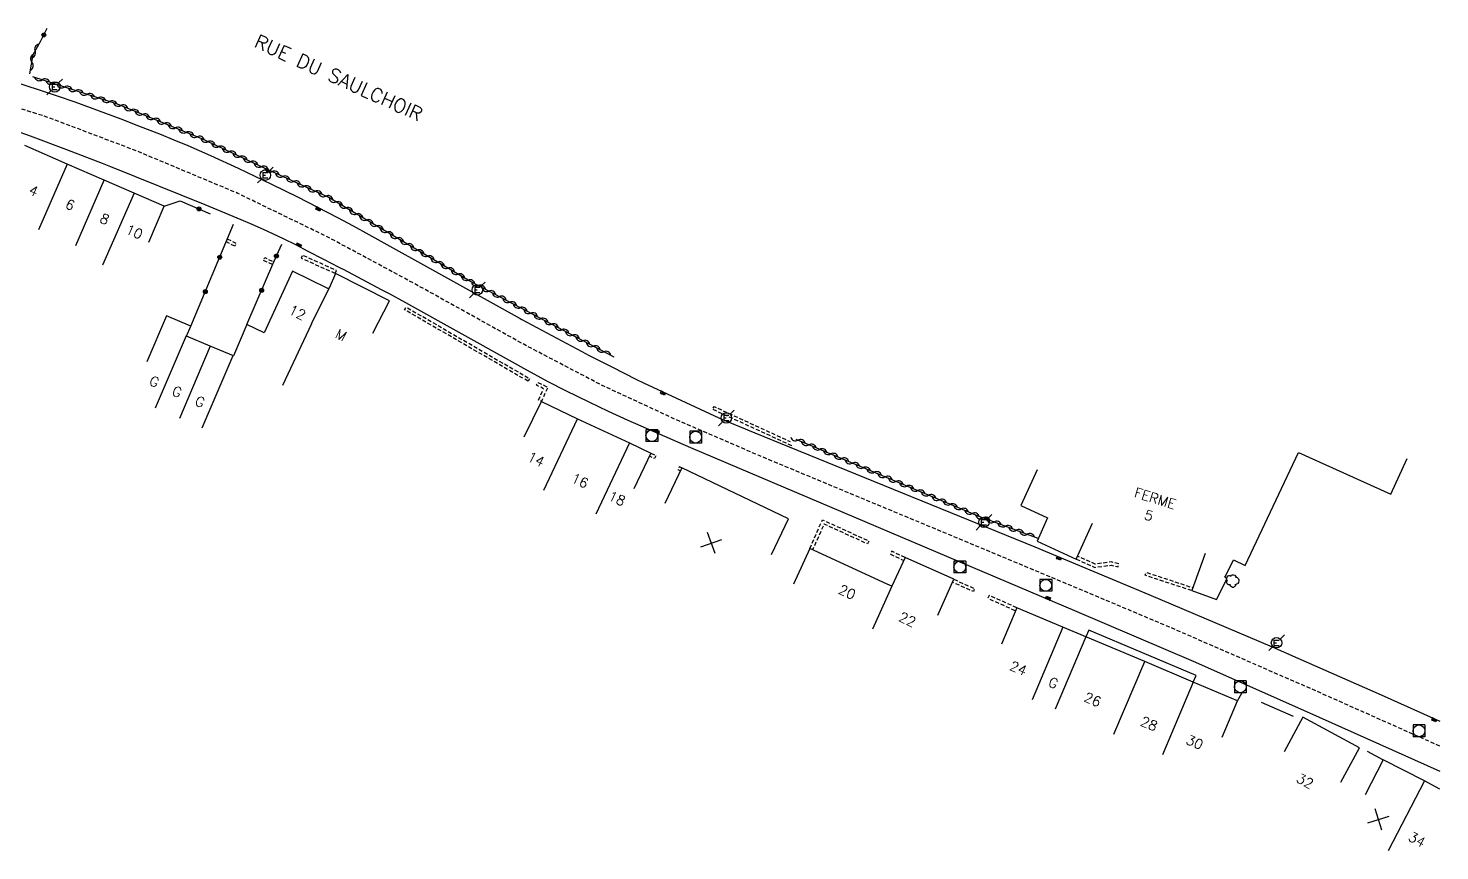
# Model space of a CAD drawing. Header units: millimetres. Extents: x 79999 to 81000, y 146000 to 147001.
# Drawn here: x 80820.6 to 81000, y 146755.7 to 146860.3 of the extents above; entities that cross this region are included whole.
import ezdxf
from ezdxf.enums import TextEntityAlignment as Align

# ---------------------------------------------------------------- set-up
doc = ezdxf.new("R2010")
doc.units = ezdxf.units.MM
doc.linetypes.add('DASHED', pattern=[0.75, 0.5, -0.25])
doc.layers.get('0').update_dxf_attribs({"linetype": 'CONTINUOUS'})
for name, color, linetype in [('W0001', 6, 'DASHED'), ('W0008', 7, 'CONTINUOUS'), ('W0100', 7, 'CONTINUOUS'), ('W0112', 1, 'DASHED'), ('W0300', 7, 'CONTINUOUS'), ('W0310', 3, 'CONTINUOUS'), ('W0322', 7, 'CONTINUOUS'), ('W0400', 7, 'CONTINUOUS'), ('W0420', 7, 'CONTINUOUS'), ('W0471', 7, 'CONTINUOUS'), ('W0984', 7, 'CONTINUOUS'), ('W0989', 7, 'CONTINUOUS'), ('W0991', 7, 'CONTINUOUS'), ('W1102', 7, 'CONTINUOUS')]:
    doc.layers.add(name, color=color, linetype=linetype)
doc.styles.get("Standard").update_dxf_attribs({"font": 'romans.shx', "width": 0.85})

# ---------------------------------------------------------------- blocks, each defined once
blk = doc.blocks.new('t322o')
at = {"color": 0, "linetype": 'Continuous'}
for radius in [0.25, 0.15]:
    blk.add_circle((0, 0), radius, dxfattribs=at)
blk = doc.blocks.new('t310o')
at = {"color": 0, "linetype": 'Continuous'}
for centre, start, end in [((-0.5, 0.38), 216.8699, 323.1304), ((0.5, -0.37), 36.8699, 143.1303)]:
    blk.add_arc(centre, 0.625, start, end, dxfattribs=at)
blk = doc.blocks.new('t991o')
at = {"color": 0, "linetype": 'Continuous'}
for p, q in [((-1, 1), (1, -1)), ((-1, -1), (1, 1))]:
    blk.add_line(p, q, dxfattribs=at)
blk = doc.blocks.new('T300')
for p, q in [((-0.8, 0.51), (-0.86, 0.34)), ((-0.86, 0.34), (-0.86, 0.17)), ((-0.86, 0.17), (-0.74, 0.06)), ((-0.69, 0.63), (-0.8, 0.51)), ((-0.8, -0.06), (-0.74, 0.06)), ((-0.74, 0.06), (-0.69, 0.11)), ((-0.57, 0.69), (-0.69, 0.63)), ((-0.46, 0.69), (-0.57, 0.69)), ((-0.29, 0.63), (-0.46, 0.69)), ((-0.29, 0.63), (-0.17, 0.74)), ((-0.23, 0.57), (-0.29, 0.63)), ((-0.17, 0.74), (-0.06, 0.8)), ((-0.06, 0.8), (0.06, 0.8)), ((0.06, 0.8), (0.23, 0.74)), ((0.23, 0.74), (0.34, 0.63)), ((0.34, 0.63), (0.4, 0.51)), ((0.46, 0.46), (0.34, 0.46)), ((0.4, 0.51), (0.4, 0.46)), ((0.57, 0.4), (0.46, 0.46)), ((0.57, 0.4), (0.69, 0.29)), ((0.69, 0.29), (0.74, 0.17)), ((0.74, 0.06), (0.69, -0.17)), ((0.74, 0.17), (0.74, 0.06)), ((-0.8, -0.17), (-0.8, -0.06)), ((-0.8, -0.23), (-0.8, -0.17)), ((-0.74, -0.34), (-0.8, -0.23)), ((-0.69, -0.4), (-0.74, -0.34)), ((-0.51, -0.46), (-0.69, -0.4)), ((-0.4, -0.46), (-0.51, -0.46)), ((-0.4, -0.46), (-0.34, -0.46)), ((-0.34, -0.46), (-0.34, -0.4)), ((-0.34, -0.51), (-0.34, -0.46)), ((-0.29, -0.63), (-0.34, -0.51)), ((-0.17, -0.74), (-0.29, -0.63)), ((-0.06, -0.8), (-0.17, -0.74)), ((0.06, -0.8), (-0.06, -0.8)), ((0.17, -0.74), (0.06, -0.8)), ((0.23, -0.69), (0.17, -0.74)), ((0.29, -0.46), (0.23, -0.46)), ((0.29, -0.63), (0.23, -0.69)), ((0.46, -0.4), (0.29, -0.46)), ((0.34, -0.51), (0.29, -0.63)), ((0.34, -0.51), (0.34, -0.46)), ((0.57, -0.34), (0.46, -0.4)), ((0.63, -0.29), (0.57, -0.34)), ((0.69, -0.17), (0.63, -0.29))]:
    blk.add_line(p, q)
blk = doc.blocks.new('T400')
for p, q in [((-0.15, 0.3), (0.15, 0.3)), ((-0.15, -0.25), (-0.15, 0.3)), ((-0.15, 0.15), (0.15, 0.15)), ((-0.15, 0), (0.15, 0)), ((0.15, 0.3), (0.15, -0.25)), ((-0.15, -0.15), (0.15, -0.15)), ((-0.15, -0.25), (-0.15, -0.3)), ((-0.15, -0.3), (0.15, -0.3)), ((0.15, -0.3), (0.15, -0.25))]:
    blk.add_line(p, q)
blk = doc.blocks.new('T420')
for p, q in [((0.75, 0.75), (-0.75, 0.75)), ((-0.75, 0.75), (-0.75, -0.75)), ((0.75, 0.75), (0.75, -0.75)), ((0.75, -0.75), (-0.75, -0.75))]:
    blk.add_line(p, q)
blk.add_ellipse((0, 0), major_axis=(-0.53, 0.53), ratio=1, start_param=3.926991, end_param=10.210176)
blk = doc.blocks.new('T471')
for p, q in [((-0.333334, 0.333334), (-0.333334, -0.333334)), ((-0.333334, 0.333334), (0.333334, 0.333334)), ((-0.333334, 0), (0, 0)), ((0.500001, 0.500001), (1.000002, 1.000002)), ((-0.500001, -0.500001), (-1.000002, -1.000002)), ((-0.333334, -0.333334), (0.333334, -0.333334))]:
    blk.add_line(p, q)
blk.add_ellipse((0, 0), major_axis=(0.471405, 0.471405), ratio=1, start_param=5.4977871438, end_param=11.780972451)

msp = doc.modelspace()

# ---------------------------------------------------------------- linework, layer by layer
at = {"layer": 'W0001', "flags": 128}
msp.add_lwpolyline([(81000, 146769.04), (80996.94, 146770.41), (80984.3, 146776.04), (80965.76, 146784.12), (80953.26, 146789.39), (80938.15, 146795.7), (80925.89, 146800.8), (80913.5, 146805.96), (80902.79, 146810.59), (80893.31, 146815.01), (80883.98, 146819.89), (80869.98, 146827.66), (80858.84, 146833.66), (80847.25, 146839.29), (80834.34, 146844.7), (80822.99, 146848.99), (80809.21, 146853.33), (80803.64, 146854.89)], dxfattribs=at)
at = {"layer": 'W0008', "flags": 128}
for points in [[(80818.03, 146853.77), (80824.3, 146851.7), (80826.55, 146850.91), (80832.37, 146848.75), (80834.83, 146847.81), (80837.28, 146846.85), (80839.1, 146846.11), (80840.91, 146845.36), (80843.76, 146844.12), (80847.28, 146842.51), (80851.55, 146840.48), (80854.85, 146838.84), (80857.39, 146837.54), (80859.92, 146836.21), (80861.91, 146835.15), (80863.89, 146834.06), (80883.12, 146823.39), (80883.35, 146823.26), (80890.97, 146819.2), (80891.92, 146818.7), (80894.78, 146817.24), (80896.35, 146816.42), (80897.93, 146815.64), (80898.81, 146815.22), (80908.38, 146810.78), (80909.05, 146810.48), (80912.94, 146808.86), (80917.3, 146807.07), (80948.54, 146794.35), (80963.03, 146788.31), (80978.71, 146781.65), (80981.96, 146780.22), (80992.57, 146775.54), (81000, 146772.22)], [(80818.94, 146847.27), (80820.85, 146846.59), (80825.47, 146844.85), (80830, 146843.11), (80831.06, 146842.7), (80843.05, 146837.87), (80847.62, 146835.97), (80849.05, 146835.37), (80850.47, 146834.74), (80851.74, 146834.16), (80853, 146833.57), (80854.59, 146832.78), (80856.16, 146831.95), (80858.12, 146830.91), (80860.1, 146829.91), (80860.42, 146829.75), (80860.55, 146829.69), (80860.65, 146829.64), (80865.48, 146827.09), (80866.38, 146826.62), (80868.58, 146825.41), (80882.12, 146817.87), (80883.56, 146817.08), (80886.67, 146815.4), (80888.89, 146814.24), (80891.84, 146812.78), (80894.31, 146811.61), (80896.8, 146810.47), (80900.78, 146808.72), (80904.77, 146807), (80953.87, 146786.13), (80968.66, 146779.85), (80983.06, 146773.45), (81000, 146765.86)], [(80968.68, 146777.15), (80969.03, 146778.01), (80955.4, 146783.77), (80955.01, 146782.94)]]:
    msp.add_lwpolyline(points, dxfattribs=at)
at = {"layer": 'W0100', "flags": 128}
for points in [[(80835.93, 146833.07), (80837.91, 146837.65), (80830.25, 146840.97), (80825.58, 146842.99), (80820.18, 146845.39)], [(80864.43, 146821.54), (80866.51, 146825.64), (80859.65, 146829.11), (80858.88, 146827.24), (80858.71, 146827.22), (80854.2, 146829.39), (80850.58, 146821.56), (80848.4, 146822.61), (80846.69, 146818.63), (80843.75, 146819.88), (80840.75, 146821.16), (80841.28, 146822.42), (80838.18, 146823.73), (80835.68, 146817.9)], [(80856.61, 146822.69), (80858.88, 146827.24)], [(80883.65, 146808.35), (80885.83, 146812.85), (80890.44, 146810.63), (80897.01, 146807.58), (80899.74, 146806.27), (80897.57, 146801.76)], [(80970.18, 146793.51), (80968.48, 146788.81), (80971.61, 146787.68), (80973, 146790.35), (80972.67, 146790.52), (80972.75, 146790.66), (80973.78, 146792.7), (80975.27, 146792.01), (80982.06, 146806.37), (80993.8, 146801.05), (80995.87, 146805.6)], [(80915.07, 146793.4), (80917.22, 146797.92), (80903.67, 146804.39), (80901.51, 146799.88)], [(80948.85, 146804.17), (80946.75, 146799.63), (80950.17, 146798.05), (80948.82, 146795.11), (80953.79, 146792.82), (80955.88, 146797.36)], [(80936.2, 146785.67), (80938.25, 146790.24), (80932.05, 146793.01), (80930.38, 146789.37), (80929.78, 146789.64), (80919.94, 146794.15), (80917.85, 146789.61)], [(80972.34, 146770.18), (80974.28, 146774.78), (80968.68, 146777.15), (80962.5, 146779.79), (80952.1, 146784.15), (80946.24, 146786.63), (80944.29, 146782.02)], [(80987.43, 146764.44), (80989.79, 146768.84), (80982.59, 146772.71), (80980.22, 146768.3)], [(81000, 146763.57), (80998.05, 146764.61), (80992.79, 146767.29), (80990.52, 146762.84)]]:
    msp.add_lwpolyline(points, dxfattribs=at)
at = {"layer": 'W0112', "flags": 128}
for points in [[(80846.86, 146832.57), (80845.81, 146833.14), (80846, 146833.49), (80847.05, 146832.93)], [(80851.66, 146830.23), (80850.49, 146830.78), (80850.67, 146831.14), (80851.83, 146830.59)], [(80884.14, 146815.41), (80868.43, 146824.51), (80868.63, 146824.85), (80884.34, 146815.75)], [(80885.46, 146813.02), (80886.11, 146814.47), (80885.21, 146814.91), (80885.39, 146815.27), (80886.64, 146814.66), (80885.83, 146812.85)]]:
    msp.add_lwpolyline(points, close=True, dxfattribs=at)
for points in [[(80859.62, 146829.12), (80859.8, 146829.48), (80855.47, 146831.43), (80855.31, 146831.06), (80859.64, 146829.12)], [(80917.66, 146807.21), (80917.66, 146807.21), (80907.6, 146811.84), (80907.77, 146812.2), (80917.46, 146807.74), (80917.46, 146807.74)], [(80899.74, 146806.27), (80900.4, 146805.94), (80900.22, 146805.58), (80899.56, 146805.91)], [(80903.67, 146804.39), (80903.35, 146804.54), (80903.18, 146804.18), (80903.5, 146804.03)], [(80919.94, 146794.15), (80921.55, 146797.81), (80927.45, 146795.1), (80927.28, 146794.74), (80921.75, 146797.27), (80920.3, 146793.99)], [(80932.05, 146793.01), (80930.35, 146793.81), (80930.35, 146793.81), (80930.18, 146793.44), (80931.88, 146792.65)], [(80953.79, 146792.82), (80956.16, 146791.76), (80958.22, 146792.04), (80959.11, 146791.82), (80959.21, 146792.21), (80958.24, 146792.45), (80956.22, 146792.17), (80953.95, 146793.18)], [(80968.48, 146788.81), (80962.55, 146790.75), (80962.68, 146791.13), (80968.6, 146789.19)], [(80938.25, 146790.24), (80940.89, 146789.05), (80940.89, 146789.05), (80940.73, 146788.68), (80938.08, 146789.87)], [(80946.24, 146786.63), (80942.73, 146788.2), (80942.57, 146787.84), (80946.07, 146786.26)]]:
    msp.add_lwpolyline(points, dxfattribs=at)
at = {"layer": 'W0310', "flags": 128}
for points in [[(80820.84, 146854.47), (80821.25, 146856.96), (80822.18, 146858.59)], [(80895.08, 146818.47), (80876.72, 146828.15), (80858.63, 146838.85), (80850.72, 146842.46), (80842.69, 146846.23), (80831.97, 146850.61), (80821.2, 146854.12)], [(80948.98, 146795.43), (80941.47, 146798.22), (80918.21, 146808.02)]]:
    msp.add_lwpolyline(points, dxfattribs=at)
at = {"layer": 'W0322', "flags": 128}
for points in [[(80822.18, 146858.59), (80823.03, 146860.28)], [(80837.91, 146837.65), (80839.94, 146838.36), (80843.73, 146836.7)], [(80841.28, 146822.42), (80846.72, 146835.36)], [(80848.4, 146822.61), (80851.83, 146830.59), (80852.84, 146832.85)], [(80974.28, 146774.78), (80974.83, 146775.79)], [(80977.31, 146774.64), (80981.39, 146772.86)], [(80990.77, 146768.38), (80992.79, 146767.29)]]:
    msp.add_lwpolyline(points, dxfattribs=at)
at = {"layer": 'W1102', "flags": 128}
for points in [[(80825.58, 146842.99), (80821.92, 146834.66)], [(80826.67, 146832.67), (80830.25, 146840.97)], [(80834.08, 146839.31), (80830.06, 146830.15)], [(80856.61, 146822.69), (80852.91, 146814.88)], [(80840.67, 146821.18), (80836.74, 146811.98)], [(80843.75, 146819.88), (80839.83, 146810.68)], [(80846.61, 146818.65), (80842.68, 146809.46)], [(80886.16, 146801.59), (80890.44, 146810.63)], [(80897.01, 146807.58), (80892.74, 146798.54)], [(80930.38, 146789.37), (80927.93, 146783.9)], [(80952.1, 146784.15), (80948.22, 146774.93)], [(80955.01, 146782.94), (80951.13, 146773.73)], [(80958.6, 146770.58), (80962.5, 146779.79)], [(80968.68, 146777.15), (80964.77, 146767.95)], [(80998.05, 146764.61), (80993.43, 146755.74)]]:
    msp.add_lwpolyline(points, dxfattribs=at)

# ---------------------------------------------------------------- block references
at = {"layer": 'W0300'}
msp.add_blockref('T300', (80973.72, 146790.01), dxfattribs=at)
at = {"layer": 'W0310'}
for p, rotation in [((80821.49, 146857.37), 60.36471782999398), ((80821.09, 146855.95), 80.60213404820439), ((80822.38, 146853.73), 161.9822039415237), ((80823.81, 146853.27), 161.9822039415237), ((80825.24, 146852.8), 161.9822039415237), ((80826.66, 146852.34), 161.9822039415237), ((80828.09, 146851.87), 161.9822039415237), ((80829.52, 146851.41), 161.9822039415237), ((80830.94, 146850.95), 161.9822039415237), ((80832.36, 146850.45), 157.7705570154132), ((80833.75, 146849.89), 157.7705570154132), ((80835.13, 146849.32), 157.7705570154132), ((80836.52, 146848.75), 157.7705570154132), ((80837.91, 146848.18), 157.7705570154132), ((80839.3, 146847.62), 157.7705570154132), ((80840.69, 146847.05), 157.7705570154132), ((80842.08, 146846.48), 157.7705570154132), ((80843.45, 146845.87), 154.8307959773922), ((80844.81, 146845.24), 154.8307959773922), ((80846.16, 146844.6), 154.8307959773922), ((80847.52, 146843.96), 154.8307959773922), ((80848.88, 146843.32), 154.8307959773922), ((80850.24, 146842.68), 154.8307959773922), ((80851.6, 146842.06), 155.4695040913911), ((80852.96, 146841.43), 155.4695040913911), ((80854.33, 146840.81), 155.4695040913911), ((80855.69, 146840.19), 155.4695040913911), ((80857.06, 146839.56), 155.4695040913911), ((80858.42, 146838.94), 155.4695040913911), ((80859.72, 146838.2), 149.4127118224555), ((80861.02, 146837.44), 149.4127118224555), ((80862.31, 146836.67), 149.4127118224555), ((80863.6, 146835.91), 149.4127118224555), ((80864.89, 146835.15), 149.4127118224555), ((80866.18, 146834.38), 149.4127118224555), ((80867.47, 146833.62), 149.4127118224555), ((80868.76, 146832.86), 149.4127118224555), ((80870.05, 146832.09), 149.4127118224555), ((80871.35, 146831.33), 149.4127118224555), ((80872.64, 146830.57), 149.4127118224555), ((80873.93, 146829.8), 149.4127118224555), ((80875.22, 146829.04), 149.4127118224555), ((80876.51, 146828.28), 149.4127118224555), ((80877.83, 146827.57), 152.1956886490358), ((80879.16, 146826.87), 152.1956886490358), ((80880.49, 146826.17), 152.1956886490358), ((80881.81, 146825.47), 152.1956886490358), ((80883.14, 146824.77), 152.1956886490358), ((80884.47, 146824.07), 152.1956886490358), ((80885.79, 146823.37), 152.1956886490358), ((80887.12, 146822.67), 152.1956886490358), ((80888.45, 146821.97), 152.1956886490358), ((80889.77, 146821.27), 152.1956886490358), ((80891.1, 146820.57), 152.1956886490358), ((80892.43, 146819.87), 152.1956886490358), ((80893.75, 146819.17), 152.1956886490358), ((80918.44, 146807.93), 157.1444678985697), ((80919.82, 146807.34), 157.1444678985697), ((80921.21, 146806.76), 157.1444678985697), ((80922.59, 146806.18), 157.1444678985697), ((80923.97, 146805.59), 157.1444678985697), ((80925.35, 146805.01), 157.1444678985697), ((80926.73, 146804.43), 157.1444678985697), ((80928.12, 146803.85), 157.1444678985697), ((80929.5, 146803.26), 157.1444678985697), ((80930.88, 146802.68), 157.1444678985697), ((80932.26, 146802.1), 157.1444678985697), ((80933.65, 146801.52), 157.1444678985697), ((80935.03, 146800.93), 157.1444678985697), ((80936.41, 146800.35), 157.1444678985697), ((80937.79, 146799.77), 157.1444678985697), ((80939.17, 146799.19), 157.1444678985697), ((80940.56, 146798.6), 157.1444678985697), ((80941.95, 146798.04), 159.66166931389), ((80943.35, 146797.52), 159.66166931389), ((80944.76, 146797), 159.66166931389), ((80946.17, 146796.48), 159.66166931389), ((80947.57, 146795.96), 159.66166931389)]:
    msp.add_blockref('t310o', p, dxfattribs=dict(at, rotation=rotation))
at = {"layer": 'W0322'}
msp.add_blockref('t322o', (80822.6, 146859.43), dxfattribs=at)
for p, rotation in [((80842.32, 146837.32), 336.2077174527046), ((80844.96, 146831.18), 67.21388292972792), ((80852.16, 146831.33), 65.88507607480734), ((80843.12, 146826.8), 67.21388292972792), ((80850.28, 146826.97), 66.73927024286219)]:
    msp.add_blockref('t322o', p, dxfattribs=dict(at, rotation=rotation))
at = {"layer": 'W0400'}
for p, rotation in [((80857.47, 146837.32), 242.2865602758166), ((80855.01, 146832.73), 242.6020960508502), ((80901.28, 146813.9), 245.0906670661215), ((80900.51, 146809), 66.37202186309587), ((80951.58, 146792.92), 247.3922046810055), ((80950.24, 146787.83), 66.96912279988271), ((80999.27, 146772.38), 245.9563822020376)]:
    msp.add_blockref('T400', p, dxfattribs=dict(at, rotation=rotation))
at = {"layer": 'W0420'}
for p in [(80899.87, 146808.5), (80905.43, 146808.31), (80939.01, 146791.8), (80949.93, 146789.47), (80974.66, 146776.58), (80997.35, 146770.98)]:
    msp.add_blockref('T420', p, dxfattribs=at)
at = {"layer": 'W0471'}
for p in [(80823.98, 146852.82), (80850.75, 146841.61), (80877.69, 146827.02), (80909.33, 146810.75), (80942.07, 146797.49), (80979.26, 146782.18)]:
    msp.add_blockref('T471', p, dxfattribs=at)
at = {"layer": 'W0991'}
for p, rotation in [((80907.43, 146794.84), 64.46526133840942), ((80992.21, 146759.73), 62.45461104024093)]:
    msp.add_blockref('t991o', p, dxfattribs=dict(at, rotation=rotation))

# ---------------------------------------------------------------- texts
at = {"layer": 'W0984'}
msp.add_text('FERME', height=1.25, rotation=342.6725, dxfattribs=at).set_placement((80963.84, 146800.53), align=Align.MIDDLE)
at = {"layer": 'W0989'}
msp.add_text('RUE DU SAULCHOIR', height=1.75, rotation=335.565, dxfattribs=at).set_placement((80860.07, 146853.98), align=Align.MIDDLE)
at = {"layer": 'W0991'}
for s, rotation, p in [('4', 335.9318, (80821.31, 146839.62)), ('6', 335.9318, (80825.93, 146837.84)), ('8', 335.9318, (80830.33, 146836.04)), ('10', 335.9318, (80834.09, 146834.41)), ('12', 333.1854, (80854.81, 146824.16)), ('M', 333.1854, (80860.38, 146821.29)), ('G', 336.865, (80836.64, 146815.37)), ('G', 336.865, (80839.53, 146814.08)), ('G', 336.865, (80842.44, 146812.81)), ('14', 334.7753, (80885.16, 146805.5)), ('16', 334.7753, (80890.73, 146802.78)), ('18', 334.7753, (80895.44, 146800.52)), ('5', 342.6725, (80963.03, 146798.35)), ('20', 334.7753, (80924.69, 146788.62)), ('22', 334.7753, (80932.35, 146785.13)), ('24', 337.1042, (80946.45, 146778.94)), ('G', 337.1042, (80950.9, 146777.07)), ('26', 337.1042, (80955.89, 146774.96)), ('28', 337.1042, (80963.06, 146771.9)), ('30', 337.1042, (80968.85, 146769.54)), ('32', 331.771, (80982.88, 146764.61)), ('34', 331.9182, (80997.11, 146757.18))]:
    msp.add_text(s, height=1.25, rotation=rotation, dxfattribs=at).set_placement(p, align=Align.MIDDLE)

doc.saveas('drawing.dxf')
